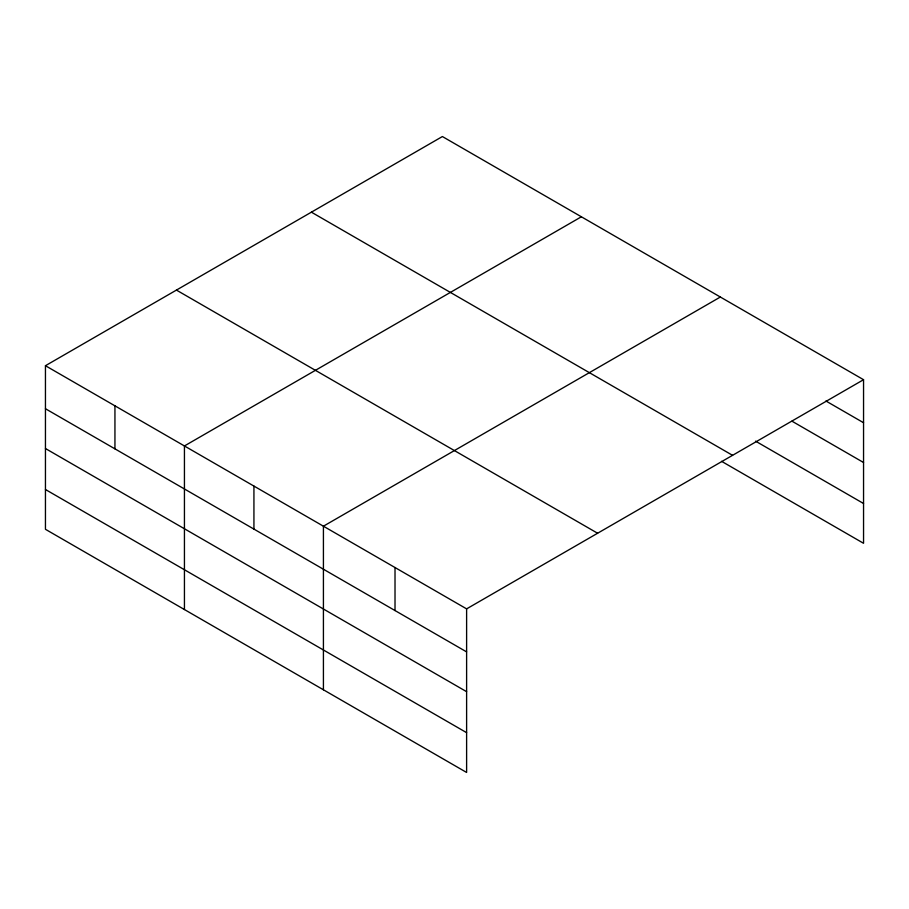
<?xml version="1.0" encoding="UTF-8"?>
<svg xmlns="http://www.w3.org/2000/svg" width="909" height="909" viewBox="0 0 909 909"><rect width="100%" height="100%" fill="white"/><g stroke="black" fill="none" stroke-linecap="round" stroke-linejoin="round"><path stroke-width="1.36" d="M466.612 691.681L466.612 608.871L45.45 365.713L45.45 529.299L466.612 772.457L466.612 691.681L45.45 448.523M45.45 365.713L442.388 136.543L863.55 379.701L863.55 543.287L721.564 461.317M581.374 216.785L184.436 445.955L184.436 609.541M720.348 297.027L323.422 526.197L323.422 689.783M466.612 608.871L863.55 379.701M825.929 401.005L863.55 422.73M791.955 421.174L863.55 462.511M755.549 441.149L863.55 503.506M311.401 212.172L732.563 455.329M176.437 290.085L597.599 533.242M45.45 408.732L466.612 651.889M45.45 489.508L466.612 732.665M395.017 567.534L395.017 610.553M253.929 486.076L253.929 529.095M114.943 405.834L114.943 448.853"/></g></svg>
